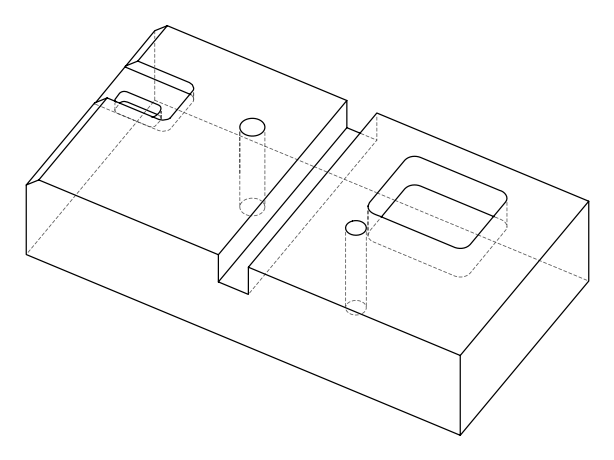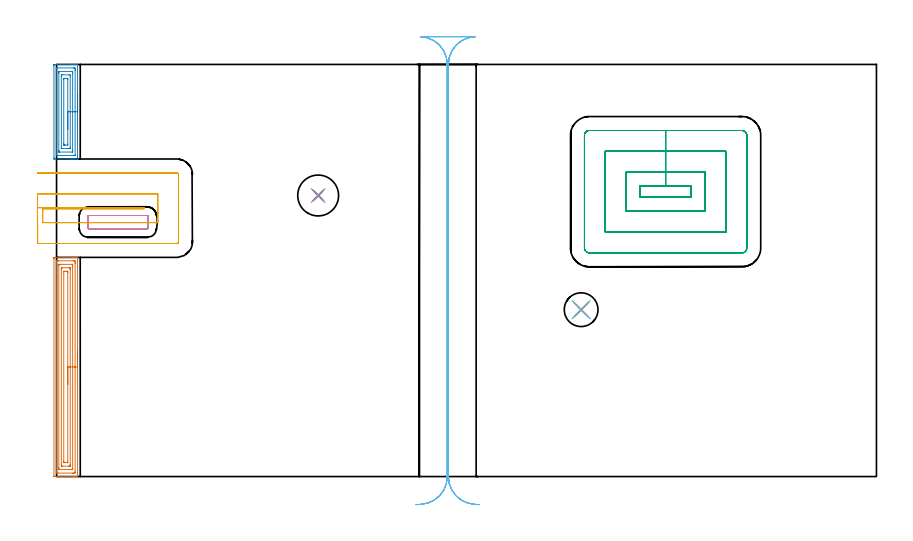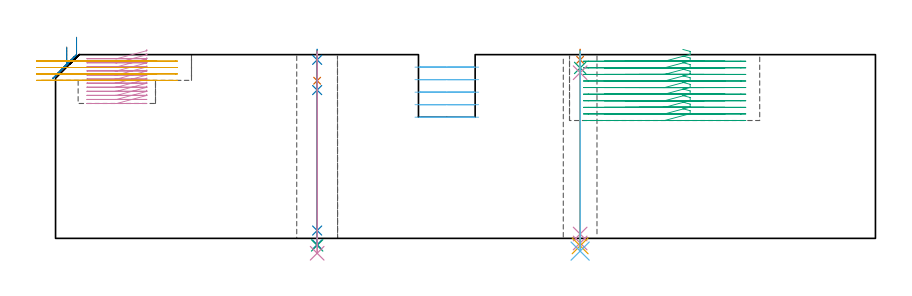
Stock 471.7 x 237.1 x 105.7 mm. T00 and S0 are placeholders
(PLAN: 16 operations, 13 tool changes, 41.5 min)
(1 AREA_MILL | FG_CHAMFER_SURFACE | UGT0205_001 | 5.33 min | 12303 mm3)
(2 AREA_MILL_1 | FG_CHAMFER_SURFACE_1 | UGT0205_001 | 2.46 min | 5672 mm3)
(3 MILL_RECTANGULAR_POCKET | POCKET_RECTANGULAR_STRAIGHT | NXT0201_012 | Follow Part, ap 4, ae 75% | 16.98 min | 354527 mm3)
(4 MILL_RECTANGULAR_POCKET_1 | POCKET_RECTANGULAR_STRAIGHT_1 | UGT0201_128 | Follow Part, ap 2.5, ae 75% | 3.04 min | 21285 mm3)
(5 MILL_SLOT | SLOT_PARTIAL_RECTANGULAR | NXT0201_012 | Follow Part, ap 4, ae 75% | 4.47 min | 52512 mm3)
(6 MILL_RECTANGULAR_SLOT | SLOT_RECTANGULAR | UGT0201_004 | Follow Part, ap 8, ae 75% | 6.17 min | 278260 mm3)
(7 SPOT_DRILL | STEP1HOLE | NXT0321_9005460120000 | 0.05 min | 280 mm3)
(8 SPOT_DRILL_1 | STEP1HOLE_1 | NXT0321_9005460120000 | 0.05 min | 291 mm3)
(9 DRILL_BLIND_HOLE_INTO_CENTER | STEP1HOLE | NXT0301_022 | 0.04 min | 67 mm3)
(10 GUN_DRILL_THROUGH_HOLE | STEP1HOLE | UGT0307_001 | 0.48 min | 1935 mm3)
(11 SPADE_DRILL_TO_ENLARGE_THROUGH_HOLE | STEP1HOLE | UGT0306_003 | 0.45 min | 10687 mm3)
(12 DRILL_TO_ENLARGE_THROUGH_HOLE | STEP1HOLE | UGT0301_261 | 0.46 min | 18269 mm3)
(13 DRILL_BLIND_HOLE_INTO_CENTER_1 | STEP1HOLE_1 | NXT0301_127 | 0.07 min | 973 mm3)
(14 GUN_DRILL_THROUGH_HOLE_1 | STEP1HOLE_1 | UGT0307_006 | 0.52 min | 5951 mm3)
(15 DRILL_TO_ENLARGE_THROUGH_HOLE_1 | STEP1HOLE_1 | NXT0301_104 | 0.45 min | 9078 mm3)
(16 DRILL_TO_ENLARGE_THROUGH_HOLE_2 | STEP1HOLE_1 | UGT0301_056 | 0.47 min | 29603 mm3)
(TOOL UGT0205_001 | Chamfer Mill 20 x 3 x 45 deg. | D20 FL50 Z2)
(TOOL NXT0201_012 | ENDMILL 16mm [2P460-1600-NA 1630] | D16 FL38 Z6)
(TOOL UGT0201_128 | Carbide End Mill 10.0 | D10 FL15 Z4)
(TOOL UGT0201_004 | End Mill 32 mm | D32 FL53 Z6)
(TOOL NXT0321_9005460120000 | NC Spot Drill, 142deg, 12mm, Carbide, Uncoated | D12 PA142 FL30 Z2)
(TOOL NXT0301_022 | Carbide Drill 5.1mm [860.1-0510-015A1-MM 2214] | D5.1 PA140 FL28 Z2)
(TOOL UGT0307_001 | Gun Drill 5 mm | D5 PA130 FL24 Z1)
(TOOL UGT0306_003 | Spade Drill 12.5mm | D12.5 PA132 FL10 Z2)
(TOOL UGT0301_261 | Twist Drill 19.4 mm | D19.4 PA118 FL140 Z2)
(TOOL NXT0301_127 | Carbide Drill 10mm [861.1-1000-030A1-GP GC34] | D10 PA150 FL31.2 Z2)
(TOOL UGT0307_006 | Gun Drill 9 mm | D9 PA130 FL24 Z1)
(TOOL NXT0301_104 | Carbide Drill 14mm [860.1-1400-112A1-MM 2214] | D14 PA140 FL123 Z2)
(TOOL UGT0301_056 | Twist Drill 23.5 mm | D23.5 PA118 FL155 Z2)
(OP 1 AREA_MILL)
G17 G21 G94 G90
T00 M6
G54
G17 G0 G90 X12.1 Y73.05 S1061 M3
G43 Z115.7 H0
G94 G1 Y73.012 Z114.828 F250.
Y72.898 Z113.963
Y72.709 Z113.112
Y72.447 Z112.28
Y72.113 Z111.474
Y71.71 Z110.7
Y71.242 Z109.964
Y70.71 Z109.272
Y70.121 Z108.629
Y69.478 Z108.04
Y68.786 Z107.508
Y68.05 Z107.04
Y67.276 Z106.637
Y66.47 Z106.303
Y65.638 Z106.041
Y64.786 Z105.852
Y63.922 Z105.738
Y63.05 Z105.7
Y0.155
X12.097 Y0.01 Z105.688
X12.058 Y0.007 Z105.65
X11.704 Y0. Z105.303
X11.258 Z104.857
X10.64 Z104.235
X9.441 Z103.038
X8.86 Z102.454
X-1.221 Y0.001 Z92.376
X-1.492 Y0.01 Z92.106
X-1.499 Y0.28 Z92.099
Y0.307
X-1.5 Y125.179 Z92.1
X-1.499 Y125.499 Z92.101
X-1.494 Y126.064 Z92.104
X-1.492 Y126.093 Z92.106
X-0.93 Y126.1 Z92.667
X8.86 Z102.454
X9.441 Z103.038
X9.75 Z103.346
X10.331 Z103.927
X10.64 Z104.235
X11.258 Z104.857
X11.704 Z105.303
X12.058 Y126.093 Z105.65
X12.097 Y126.09 Z105.688
X12.1 Y125.945 Z105.7
Y63.05
X10.686 Z104.286
Y3.231
X10.682 Y2.385 Z104.282
X10.68 Y2.345 Z104.28
X10.64 Y2.01 Z104.24
X10.132 Y2.002 Z103.732
X9.75 Y2.001 Z103.35
X9.244 Y2. Z102.844
X0.85 Y2.001 Z94.45
X0.342 Y2.003 Z93.942
X-0.04 Y2.01 Z93.56
X-0.08 Y2.385 Z93.52
X-0.083 Y2.428 Z93.517
X-0.086 Y3.277 Z93.514
Y3.324
Y122.869
X-0.082 Y123.715 Z93.518
X-0.08 Y123.755 Z93.52
X-0.04 Y124.09 Z93.56
X0.468 Y124.098 Z94.068
X0.85 Y124.099 Z94.45
X1.356 Y124.1 Z94.956
X9.75 Y124.099 Z103.35
X10.258 Y124.097 Z103.858
X10.64 Y124.09 Z104.24
X10.68 Y123.715 Z104.28
X10.683 Y123.672 Z104.283
X10.686 Y122.823 Z104.286
Y122.776
Y63.05
X9.272 Z102.872
X9.271 Y4.649 Z102.871
X9.269 Y4.169 Z102.869
X9.267 Y4.067 Z102.867
X9.265 Y4.024 Z102.865
X9.197 Y4.01 Z102.797
X9.027 Y4.002 Z102.627
X8.86 Y4.001 Z102.46
X8.139 Y4. Z101.739
X1.571 Y4.001 Z95.171
X1.459 Y4.004 Z95.059
X1.369 Y4.01 Z94.969
X1.335 Y4.017 Z94.935
X1.333 Y4.033 Z94.933
X1.33 Y4.169 Z94.93
X1.329 Y4.582 Z94.929
X1.328 Y5.062 Z94.928
X1.329 Y121.451 Z94.929
X1.33 Y121.931 Z94.93
X1.333 Y122.033 Z94.933
X1.335 Y122.077 Z94.935
X1.403 Y122.09 Z95.003
X1.573 Y122.098 Z95.173
X1.74 Y122.099 Z95.34
X2.461 Y122.1 Z96.061
X9.029 Y122.099 Z102.629
X9.141 Y122.096 Z102.741
X9.231 Y122.09 Z102.831
X9.265 Y122.083 Z102.865
X9.267 Y122.067 Z102.867
X9.27 Y121.931 Z102.87
X9.271 Y121.518 Z102.871
X9.272 Y121.038 Z102.872
Y63.05
X7.857 Z101.457
Y6.846
X7.853 Y6.071 Z101.453
X7.851 Y6.022 Z101.451
X7.817 Y6.01 Z101.417
X7.713 Y6.006 Z101.313
X7.502 Y6.002 Z101.102
X7.08 Y6. Z100.68
X3.474 Z97.074
X3.079 Y6.002 Z96.679
X2.881 Y6.005 Z96.481
X2.783 Y6.01 Z96.383
X2.749 Y6.018 Z96.349
X2.743 Y6.846 Z96.343
Y119.254
X2.747 Y120.029 Z96.347
X2.749 Y120.078 Z96.349
X2.783 Y120.09 Z96.383
X2.887 Y120.094 Z96.487
X3.098 Y120.098 Z96.698
X3.52 Y120.1 Z97.12
X7.126 Z100.726
X7.521 Y120.099 Z101.121
X7.719 Y120.095 Z101.319
X7.817 Y120.09 Z101.417
X7.851 Y120.082 Z101.451
X7.857 Y119.254 Z101.457
Y63.05
X6.443 Z100.043
Y8.377
X6.441 Y8.123 Z100.041
X6.439 Y8.051 Z100.039
X6.436 Y8.014 Z100.036
X6.424 Y8.01 Z100.024
X6.347 Y8.005 Z99.947
X6.19 Y8.002 Z99.79
X5.038 Y8. Z98.638
X4.41 Y8.004 Z98.01
X4.201 Y8.008 Z97.801
X4.17 Y8.01 Z97.77
X4.164 Y8.073 Z97.764
X4.16 Y8.207 Z97.76
X4.158 Y8.376 Z97.758
X4.157 Y8.63 Z97.757
Y8.884
Y117.723
X4.159 Y117.978 Z97.759
X4.161 Y118.049 Z97.761
X4.164 Y118.087 Z97.764
X4.176 Y118.09 Z97.776
X4.253 Y118.095 Z97.853
X4.41 Y118.098 Z98.01
X5.562 Y118.1 Z99.162
X6.19 Y118.096 Z99.79
X6.399 Y118.092 Z99.999
X6.43 Y118.09 Z100.03
X6.436 Y118.027 Z100.036
X6.44 Y117.893 Z100.04
X6.442 Y117.724 Z100.042
X6.443 Y117.47 Z100.043
Y117.216
Y63.05
Y62.178 Z100.081
Y61.314 Z100.195
Y60.462 Z100.384
Y59.63 Z100.646
Y58.824 Z100.98
Y58.05 Z101.383
Y57.314 Z101.852
Y56.622 Z102.383
Y55.979 Z102.972
Y55.39 Z103.615
Y54.858 Z104.307
Y54.39 Z105.043
Y53.987 Z105.817
Y53.653 Z106.623
Y53.391 Z107.455
Y53.202 Z108.307
Y53.088 Z109.172
Y53.05 Z110.043
G0 Z115.7
M5
M2
(OP 2 AREA_MILL_1)
G17 G21 G94 G90
T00 M6
G54
G17 G0 G90 X12.1 Y219.9 S1061 M3
G43 Z115.7 H0
G94 G1 Y219.862 Z114.828 F250.
Y219.748 Z113.963
Y219.559 Z113.112
Y219.297 Z112.28
Y218.963 Z111.474
Y218.56 Z110.7
Y218.092 Z109.964
Y217.56 Z109.272
Y216.971 Z108.629
Y216.328 Z108.04
Y215.636 Z107.508
Y214.9 Z107.04
Y214.126 Z106.637
Y213.32 Z106.303
Y212.488 Z106.041
Y211.636 Z105.852
Y210.772 Z105.738
Y209.9 Z105.7
Y182.804
X12.097 Y182.71 Z105.689
X12.073 Y182.707 Z105.665
X11.832 Y182.7 Z105.431
X10.168 Z103.767
X9.75 Z103.346
X9.541 Z103.138
X8.86 Z102.457
X8.651 Z102.248
X7.97 Z101.564
X-1.165 Z92.432
X-1.271 Y182.701 Z92.325
X-1.491 Y182.71 Z92.105
X-1.499 Y182.928 Z92.099
X-1.5 Y183.249 Z92.1
Y236.232
X-1.498 Y236.551 Z92.102
X-1.491 Y237.093 Z92.105
X-1.476 Y237.097 Z92.121
X-0.93 Y237.1 Z92.667
X7.97 Z101.564
X8.651 Z102.248
X8.86 Z102.457
X9.541 Z103.138
X9.75 Z103.346
X10.168 Z103.766
X11.112 Z104.711
X11.53 Z105.128
X11.833 Z105.431
X12.073 Y237.093 Z105.665
X12.097 Y237.09 Z105.689
X12.1 Y236.996 Z105.7
Y209.9
X10.686 Z104.286
X10.685 Y184.98 Z104.285
X10.684 Y184.933 Z104.284
X10.681 Y184.842 Z104.281
X10.674 Y184.71 Z104.274
X10.64 Y184.708 Z104.24
X10.075 Y184.701 Z103.675
X0.85 Z94.45
X0.283 Y184.703 Z93.883
X-0.04 Y184.71 Z93.56
X-0.079 Y185.025 Z93.521
X-0.082 Y185.068 Z93.518
X-0.086 Y185.914 Z93.514
Y185.96
Y234.821
X-0.084 Y234.867 Z93.516
X-0.081 Y234.958 Z93.519
X-0.074 Y235.09 Z93.526
X-0.04 Y235.092 Z93.56
X0.525 Y235.099 Z94.125
X9.75 Z103.35
X10.317 Y235.097 Z103.917
X10.64 Y235.09 Z104.24
X10.679 Y234.775 Z104.279
X10.682 Y234.732 Z104.282
X10.686 Y233.886 Z104.286
Y233.84
Y209.9
X9.272 Z102.872
X9.271 Y187.69 Z102.871
X9.27 Y187.281 Z102.87
X9.265 Y186.802 Z102.865
X9.262 Y186.71 Z102.862
X9.064 Y186.703 Z102.664
X8.962 Y186.7 Z102.562
X1.74 Z95.34
X1.638 Y186.702 Z95.238
X1.434 Y186.709 Z95.034
X1.335 Y186.717 Z94.935
X1.332 Y186.744 Z94.932
X1.33 Y186.802 Z94.93
X1.329 Y187.213 Z94.929
Y187.69
Y232.11
X1.33 Y232.52 Z94.93
X1.335 Y232.998 Z94.935
X1.338 Y233.09 Z94.938
X1.536 Y233.097 Z95.136
X1.638 Y233.1 Z95.238
X8.86 Z102.46
X8.962 Y233.098 Z102.562
X9.166 Y233.091 Z102.766
X9.265 Y233.083 Z102.865
X9.268 Y233.056 Z102.868
X9.27 Y232.998 Z102.87
X9.271 Y232.587 Z102.871
X9.272 Y232.11 Z102.872
Y209.9
X7.857 Z101.457
Y189.467
X7.841 Y188.707 Z101.441
X7.08 Y188.7 Z100.68
X3.399 Z96.999
X2.756 Y188.71 Z96.356
X2.743 Y189.355 Z96.343
Y230.333
X2.759 Y231.093 Z96.359
X3.52 Y231.1 Z97.12
X7.201 Z100.801
X7.844 Y231.09 Z101.444
X7.857 Y230.445 Z101.457
Y209.9
X6.443 Z100.043
Y191.244
X6.442 Y190.993 Z100.042
X6.437 Y190.739 Z100.037
X6.436 Y190.713 Z100.036
X6.427 Y190.709 Z100.027
X6.394 Y190.704 Z99.994
X6.326 Y190.701 Z99.926
X4.955 Y190.7 Z98.555
X4.41 Y190.704 Z98.01
X4.229 Y190.707 Z97.829
X4.169 Y190.71 Z97.769
X4.164 Y190.823 Z97.764
X4.16 Y190.991 Z97.76
X4.158 Y191.244 Z97.758
X4.157 Y191.497 Z97.757
Y228.556
X4.158 Y228.807 Z97.758
X4.163 Y229.061 Z97.763
X4.164 Y229.087 Z97.764
X4.173 Y229.091 Z97.773
X4.206 Y229.096 Z97.806
X4.274 Y229.099 Z97.874
X5.645 Y229.1 Z99.245
X6.19 Y229.096 Z99.79
X6.371 Y229.093 Z99.971
X6.431 Y229.09 Z100.031
X6.436 Y228.977 Z100.036
X6.44 Y228.809 Z100.04
X6.442 Y228.556 Z100.042
X6.443 Y228.303 Z100.043
Y209.9
Y209.028 Z100.081
Y208.164 Z100.195
Y207.312 Z100.384
Y206.48 Z100.646
Y205.674 Z100.98
Y204.9 Z101.383
Y204.164 Z101.852
Y203.472 Z102.383
Y202.829 Z102.972
Y202.24 Z103.615
Y201.708 Z104.307
Y201.24 Z105.043
Y200.837 Z105.817
Y200.503 Z106.623
Y200.241 Z107.455
Y200.052 Z108.307
Y199.938 Z109.172
Y199.9 Z110.043
G0 Z115.7
M5
M2
(OP 3 MILL_RECTANGULAR_POCKET)
G17 G21 G94 G90
T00 M6
G54
G17 G0 G90 X360.859 Y160.7 S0 M3
G43 Z115.7 H1
Z108.7
G94 G1 X365.1 Z107.564 F250.
Y167.1 Z105.849
X350.4 Z101.91
X335.7 F500.
Y160.7
X365.1
Y167.1
X350.4
Y175.1
X327.7
Y152.7
X373.1
Y175.1
X350.4
Y187.1
X315.7
Y140.7
X385.1
Y187.1
X350.4
Y199.1
X306.5
G3 X303.7 Y196.3 R2.8
G1 Y131.5
G3 X306.5 Y128.7 R2.8
G1 X394.3
G3 X397.1 Y131.5 R2.8
G1 Y196.3
G3 X394.3 Y199.1 R2.8
G1 X350.4
X349.4
G0 X360.859 Y160.7 Z104.91
G1 X365.1 Z103.774 F250.
Y167.1 Z102.059
X350.4 Z98.12
X335.7 F500.
Y160.7
X365.1
Y167.1
X350.4
Y175.1
X327.7
Y152.7
X373.1
Y175.1
X350.4
Y187.1
X315.7
Y140.7
X385.1
Y187.1
X350.4
Y199.1
X306.5
G3 X303.7 Y196.3 R2.8
G1 Y131.5
G3 X306.5 Y128.7 R2.8
G1 X394.3
G3 X397.1 Y131.5 R2.8
G1 Y196.3
G3 X394.3 Y199.1 R2.8
G1 X350.4
X349.4
G0 X360.859 Y160.7 Z101.12
G1 X365.1 Z99.984 F250.
Y167.1 Z98.269
X350.4 Z94.33
X335.7 F500.
Y160.7
X365.1
Y167.1
X350.4
Y175.1
X327.7
Y152.7
X373.1
Y175.1
X350.4
Y187.1
X315.7
Y140.7
X385.1
Y187.1
X350.4
Y199.1
X306.5
G3 X303.7 Y196.3 R2.8
G1 Y131.5
G3 X306.5 Y128.7 R2.8
G1 X394.3
G3 X397.1 Y131.5 R2.8
G1 Y196.3
G3 X394.3 Y199.1 R2.8
G1 X350.4
X349.4
G0 X360.859 Y160.7 Z97.33
G1 X365.1 Z96.194 F250.
Y167.1 Z94.479
X350.4 Z90.54
X335.7 F500.
Y160.7
X365.1
Y167.1
X350.4
Y175.1
X327.7
Y152.7
X373.1
Y175.1
X350.4
Y187.1
X315.7
Y140.7
X385.1
Y187.1
X350.4
Y199.1
X306.5
G3 X303.7 Y196.3 R2.8
G1 Y131.5
G3 X306.5 Y128.7 R2.8
G1 X394.3
G3 X397.1 Y131.5 R2.8
G1 Y196.3
G3 X394.3 Y199.1 R2.8
G1 X350.4
X349.4
G0 X360.859 Y160.7 Z93.54
G1 X365.1 Z92.404 F250.
Y167.1 Z90.689
X350.4 Z86.75
X335.7 F500.
Y160.7
X365.1
Y167.1
X350.4
Y175.1
X327.7
Y152.7
X373.1
Y175.1
X350.4
Y187.1
X315.7
Y140.7
X385.1
Y187.1
X350.4
Y199.1
X306.5
G3 X303.7 Y196.3 R2.8
G1 Y131.5
G3 X306.5 Y128.7 R2.8
G1 X394.3
G3 X397.1 Y131.5 R2.8
G1 Y196.3
G3 X394.3 Y199.1 R2.8
G1 X350.4
X349.4
G0 X360.859 Y160.7 Z89.75
G1 X365.1 Z88.614 F250.
Y167.1 Z86.899
X350.4 Z82.96
X335.7 F500.
Y160.7
X365.1
Y167.1
X350.4
Y175.1
X327.7
Y152.7
X373.1
Y175.1
X350.4
Y187.1
X315.7
Y140.7
X385.1
Y187.1
X350.4
Y199.1
X306.5
G3 X303.7 Y196.3 R2.8
G1 Y131.5
G3 X306.5 Y128.7 R2.8
G1 X394.3
G3 X397.1 Y131.5 R2.8
G1 Y196.3
G3 X394.3 Y199.1 R2.8
G1 X350.4
X349.4
G0 X360.859 Y160.7 Z85.96
G1 X365.1 Z84.824 F250.
Y167.1 Z83.109
X350.4 Z79.17
X335.7 F500.
Y160.7
X365.1
Y167.1
X350.4
Y175.1
X327.7
Y152.7
X373.1
Y175.1
X350.4
Y187.1
X315.7
Y140.7
X385.1
Y187.1
X350.4
Y199.1
X306.5
G3 X303.7 Y196.3 R2.8
G1 Y131.5
G3 X306.5 Y128.7 R2.8
G1 X394.3
G3 X397.1 Y131.5 R2.8
G1 Y196.3
G3 X394.3 Y199.1 R2.8
G1 X350.4
X349.4
G0 X360.859 Y160.7 Z82.17
G1 X365.1 Z81.034 F250.
Y167.1 Z79.319
X350.4 Z75.38
X335.7 F500.
Y160.7
X365.1
Y167.1
X350.4
Y175.1
X327.7
Y152.7
X373.1
Y175.1
X350.4
Y187.1
X315.7
Y140.7
X385.1
Y187.1
X350.4
Y199.1
X306.5
G3 X303.7 Y196.3 R2.8
G1 Y131.5
G3 X306.5 Y128.7 R2.8
G1 X394.3
G3 X397.1 Y131.5 R2.8
G1 Y196.3
G3 X394.3 Y199.1 R2.8
G1 X350.4
X349.4
G0 X360.859 Y160.7 Z78.38
G1 X365.1 Z77.244 F250.
Y167.1 Z75.529
X350.4 Z71.59
X335.7 F500.
Y160.7
X365.1
Y167.1
X350.4
Y175.1
X327.7
Y152.7
X373.1
Y175.1
X350.4
Y187.1
X315.7
Y140.7
X385.1
Y187.1
X350.4
Y199.1
X306.5
G3 X303.7 Y196.3 R2.8
G1 Y131.5
G3 X306.5 Y128.7 R2.8
G1 X394.3
G3 X397.1 Y131.5 R2.8
G1 Y196.3
G3 X394.3 Y199.1 R2.8
G1 X350.4
X349.4
G0 X360.859 Y160.7 Z74.59
G1 X365.1 Z73.454 F250.
Y167.1 Z71.739
X350.4 Z67.8
X335.7 F500.
Y160.7
X365.1
Y167.1
X350.4
Y175.1
X327.7
Y152.7
X373.1
Y175.1
X350.4
Y187.1
X315.7
Y140.7
X385.1
Y187.1
X350.4
Y199.1
X306.5
G3 X303.7 Y196.3 R2.8
G1 Y131.5
G3 X306.5 Y128.7 R2.8
G1 X394.3
G3 X397.1 Y131.5 R2.8
G1 Y196.3
G3 X394.3 Y199.1 R2.8
G1 X350.4
X349.4
G0 Z115.7
M5
M2
(OP 4 MILL_RECTANGULAR_POCKET_1)
G17 G21 G94 G90
T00 M6
G54
G17 G0 G90 X52.5 Y147.347 S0 M3
G43 Z115.7 H0
Z108.7
G94 G1 Y149.8 Z108.043 F250.
Y149.863 Z108.026
X52.44 Y150.021 Z107.98
X52.321 Y150.14 Z107.935
X52.163 Y150.2 Z107.89
X52.1 Z107.873
X35.25 Z103.358
X18.4 F500.
G3 X18. Y149.8 R0.4
G1 Y143.
G3 X18.4 Y142.6 R0.4
G1 X52.1
G3 X52.5 Y143. R0.4
G1 Y149.8
G3 X52.1 Y150.2 R0.4
G1 X35.25
X34.25
G0 X52.5 Y147.347 Z106.358
G1 Y149.8 Z105.701 F250.
Y149.863 Z105.684
X52.44 Y150.021 Z105.639
X52.321 Y150.14 Z105.594
X52.163 Y150.2 Z105.549
X52.1 Z105.532
X35.25 Z101.017
X18.4 F500.
G3 X18. Y149.8 R0.4
G1 Y143.
G3 X18.4 Y142.6 R0.4
G1 X52.1
G3 X52.5 Y143. R0.4
G1 Y149.8
G3 X52.1 Y150.2 R0.4
G1 X35.25
X34.25
G0 X52.5 Y147.349 Z104.017
G1 Y149.863 Z103.343 F250.
X52.475 Y149.952 Z103.318
X52.431 Y150.033 Z103.293
X52.343 Y150.124 Z103.259
X52.258 Y150.173 Z103.233
X52.163 Y150.2 Z103.207
X52.1 Z103.19
X35.25 Z98.675
X18.4 F500.
G3 X18. Y149.8 R0.4
G1 Y143.
G3 X18.4 Y142.6 R0.4
G1 X52.1
G3 X52.5 Y143. R0.4
G1 Y149.8
G3 X52.1 Y150.2 R0.4
G1 X35.25
X34.25
G0 X52.5 Y147.349 Z101.675
G1 Y149.863 Z101.001 F250.
X52.475 Y149.952 Z100.976
X52.431 Y150.033 Z100.952
X52.343 Y150.124 Z100.918
X52.258 Y150.173 Z100.891
X52.163 Y150.2 Z100.865
X52.1 Z100.848
X35.25 Z96.333
X18.4 F500.
G3 X18. Y149.8 R0.4
G1 Y143.
G3 X18.4 Y142.6 R0.4
G1 X52.1
G3 X52.5 Y143. R0.4
G1 Y149.8
G3 X52.1 Y150.2 R0.4
G1 X35.25
X34.25
G0 X52.5 Y147.349 Z99.333
G1 Y149.863 Z98.66 F250.
X52.475 Y149.952 Z98.635
X52.431 Y150.033 Z98.61
X52.343 Y150.124 Z98.576
X52.258 Y150.173 Z98.55
X52.163 Y150.2 Z98.524
X52.1 Z98.507
X35.25 Z93.992
X18.4 F500.
G3 X18. Y149.8 R0.4
G1 Y143.
G3 X18.4 Y142.6 R0.4
G1 X52.1
G3 X52.5 Y143. R0.4
G1 Y149.8
G3 X52.1 Y150.2 R0.4
G1 X35.25
X34.25
G0 X52.5 Y147.349 Z96.992
G1 Y149.863 Z96.318 F250.
X52.475 Y149.952 Z96.293
X52.431 Y150.033 Z96.268
X52.343 Y150.124 Z96.234
X52.258 Y150.173 Z96.208
X52.163 Y150.2 Z96.182
X52.1 Z96.165
X35.25 Z91.65
X18.4 F500.
G3 X18. Y149.8 R0.4
G1 Y143.
G3 X18.4 Y142.6 R0.4
G1 X52.1
G3 X52.5 Y143. R0.4
G1 Y149.8
G3 X52.1 Y150.2 R0.4
G1 X35.25
X34.25
G0 X52.5 Y147.349 Z94.65
G1 Y149.863 Z93.976 F250.
X52.475 Y149.952 Z93.951
X52.431 Y150.033 Z93.927
X52.343 Y150.124 Z93.893
X52.258 Y150.173 Z93.866
X52.163 Y150.2 Z93.84
X52.1 Z93.823
X35.25 Z89.308
X18.4 F500.
G3 X18. Y149.8 R0.4
G1 Y143.
G3 X18.4 Y142.6 R0.4
G1 X52.1
G3 X52.5 Y143. R0.4
G1 Y149.8
G3 X52.1 Y150.2 R0.4
G1 X35.25
X34.25
G0 X52.5 Y147.349 Z92.308
G1 Y149.863 Z91.635 F250.
X52.475 Y149.952 Z91.61
X52.431 Y150.033 Z91.585
X52.343 Y150.124 Z91.551
X52.258 Y150.173 Z91.525
X52.163 Y150.2 Z91.499
X52.1 Z91.482
X35.25 Z86.967
X18.4 F500.
G3 X18. Y149.8 R0.4
G1 Y143.
G3 X18.4 Y142.6 R0.4
G1 X52.1
G3 X52.5 Y143. R0.4
G1 Y149.8
G3 X52.1 Y150.2 R0.4
G1 X35.25
X34.25
G0 X52.5 Y147.349 Z89.967
G1 Y149.863 Z89.293 F250.
X52.475 Y149.952 Z89.268
X52.431 Y150.033 Z89.243
X52.343 Y150.124 Z89.209
X52.258 Y150.173 Z89.183
X52.163 Y150.2 Z89.157
X52.1 Z89.14
X35.25 Z84.625
X18.4 F500.
G3 X18. Y149.8 R0.4
G1 Y143.
G3 X18.4 Y142.6 R0.4
G1 X52.1
G3 X52.5 Y143. R0.4
G1 Y149.8
G3 X52.1 Y150.2 R0.4
G1 X35.25
X34.25
G0 X52.5 Y147.349 Z87.625
G1 Y149.863 Z86.951 F250.
X52.475 Y149.952 Z86.926
X52.431 Y150.033 Z86.902
X52.343 Y150.124 Z86.868
X52.258 Y150.173 Z86.842
X52.163 Y150.2 Z86.815
X52.1 Z86.798
X35.25 Z82.283
X18.4 F500.
G3 X18. Y149.8 R0.4
G1 Y143.
G3 X18.4 Y142.6 R0.4
G1 X52.1
G3 X52.5 Y143. R0.4
G1 Y149.8
G3 X52.1 Y150.2 R0.4
G1 X35.25
X34.25
G0 X52.5 Y147.349 Z85.283
G1 Y149.863 Z84.61 F250.
X52.475 Y149.952 Z84.585
X52.431 Y150.033 Z84.56
X52.343 Y150.124 Z84.526
X52.258 Y150.173 Z84.5
X52.163 Y150.2 Z84.474
X52.1 Z84.457
X35.25 Z79.942
X18.4 F500.
G3 X18. Y149.8 R0.4
G1 Y143.
G3 X18.4 Y142.6 R0.4
G1 X52.1
G3 X52.5 Y143. R0.4
G1 Y149.8
G3 X52.1 Y150.2 R0.4
G1 X35.25
X34.25
G0 X52.5 Y147.349 Z82.942
G1 Y149.863 Z82.268 F250.
X52.475 Y149.952 Z82.243
X52.431 Y150.033 Z82.218
X52.343 Y150.124 Z82.184
X52.258 Y150.173 Z82.158
X52.163 Y150.2 Z82.132
X52.1 Z82.115
X35.25 Z77.6
X18.4 F500.
G3 X18. Y149.8 R0.4
G1 Y143.
G3 X18.4 Y142.6 R0.4
G1 X52.1
G3 X52.5 Y143. R0.4
G1 Y149.8
G3 X52.1 Y150.2 R0.4
G1 X35.25
X34.25
G0 Z115.7
M5
M2
(OP 5 MILL_SLOT)
G17 G21 G94 G90
T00 M6
G54
G17 G0 G90 X-11. Y154.74 S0 M3
G43 Z115.7 H1
Z102.
G94 G1 X-8. Y154.702 F250.
G3 X-7.746 Y154.7 R20. F500.
G1 X50.2
Y154.1
X-7.746
G3 X-8. Y154.098 R20.
G1 Y146.097
G2 X-7.746 Y146.1 R12.
G1 X21.
X24. F250.
X46.5 F500.
X49.5 F250.
X58.2 F500.
Y162.7
X-7.746
G2 X-8. Y162.703 R12.
G1 X-10.999 Y162.766 F250.
X-10.746 Y134.1
X-7.746
X69.2 F500.
G3 X70.2 Y135.1 R1.
G1 Y173.7
G3 X69.2 Y174.7 R1.
G1 X-7.746
X-10.746 F250.
G0 X-11. Y154.7 Z98.3
G1 X-8.
X50.2 F500.
Y154.1
X-8.
Y146.1
X21.
X24. F250.
X46.5 F500.
X49.5 F250.
X58.2 F500.
Y162.7
X-8.
X-11. F250.
Y134.1
X-8.
X69.2 F500.
G3 X70.2 Y135.1 R1.
G1 Y173.7
G3 X69.2 Y174.7 R1.
G1 X-8.
X-11. F250.
G0 Y154.7 Z94.6
G1 X-8.
X50.2 F500.
Y154.1
X-8.
Y146.1
X21.
X24. F250.
X46.5 F500.
X49.5 F250.
X58.2 F500.
Y162.7
X-8.
X-11. F250.
Y134.1
X-8.
X69.2 F500.
G3 X70.2 Y135.1 R1.
G1 Y173.7
G3 X69.2 Y174.7 R1.
G1 X-8.
X-11. F250.
G0 Y154.7 Z90.9
G1 X-8.
X50.2 F500.
Y154.1
X-8.
Y146.1
X21.
X24. F250.
X46.5 F500.
X49.5 F250.
X58.2 F500.
Y162.7
X-8.
X-11. F250.
Y134.1
X-8.
X69.2 F500.
G3 X70.2 Y135.1 R1.
G1 Y173.7
G3 X69.2 Y174.7 R1.
G1 X-8.
X-11. F250.
G0 Z115.7
M5
M2
(OP 6 MILL_RECTANGULAR_SLOT)
G17 G21 G94 G90
T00 M6
G54
G17 G0 G90 X243.415 Y-16.154 S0 M3
G43 Z115.7 H0
Z98.5
G94 G1 X240.421 Y-15.97 F250.
G2 X225.4 Y0. R16. F500.
G1 Y237.1
G2 X240.834 Y253.09 R16.
G1 X209.366
G2 X224.8 Y237.1 R16.
G1 Y0.
G2 X209.779 Y-15.97 R16.
G1 X206.785 Y-16.154 F250.
G0 X243.415 Z91.3
G1 X240.421 Y-15.97
G2 X225.4 Y0. R16. F500.
G1 Y237.1
G2 X240.834 Y253.09 R16.
G1 X209.366
G2 X224.8 Y237.1 R16.
G1 Y0.
G2 X209.779 Y-15.97 R16.
G1 X206.785 Y-16.154 F250.
G0 X243.415 Z84.1
G1 X240.421 Y-15.97
G2 X225.4 Y0. R16. F500.
G1 Y237.1
G2 X240.834 Y253.09 R16.
G1 X209.366
G2 X224.8 Y237.1 R16.
G1 Y0.
G2 X209.779 Y-15.97 R16.
G1 X206.785 Y-16.154 F250.
G0 X243.415 Z76.9
G1 X240.421 Y-15.97
G2 X225.4 Y0. R16. F500.
G1 Y237.1
G2 X240.834 Y253.09 R16.
G1 X209.366
G2 X224.8 Y237.1 R16.
G1 Y0.
G2 X209.779 Y-15.97 R16.
G1 X206.785 Y-16.154 F250.
G0 X243.415 Z69.7
G1 X240.421 Y-15.97
G2 X225.4 Y0. R16. F500.
G1 Y237.1
G2 X240.834 Y253.09 R16.
G1 X209.366
G2 X224.8 Y237.1 R16.
G1 Y0.
G2 X209.779 Y-15.97 R16.
G1 X206.785 Y-16.154 F250.
G0 Z115.7
M5
M2
(OP 7 SPOT_DRILL)
G17 G21 G94 G90
T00 M6
G54
G17 G0 G90 X301.8 Y96. S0 M3
G43 Z115.7 H0
G94 G81 G98 Z102.7 F250. R108.7
G80
M5
M2
(OP 8 SPOT_DRILL_1)
G17 G21 G94 G90
T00 M6
G54
G17 G0 G90 X150.5 Y161.7 S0 M3
G43 Z115.7 H0
G94 G81 G98 Z102.7 F250. R108.7
G80
M5
M2
(OP 9 DRILL_BLIND_HOLE_INTO_CENTER)
G17 G21 G94 G90
T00 M6
G54
G17 G0 G90 X301.8 Y96. S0 M3
G43 Z115.7 H1
G94 G81 G98 Z98.05 F250. R107.7
G80
M5
M2
(OP 10 GUN_DRILL_THROUGH_HOLE)
G17 G21 G94 G90
T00 M6
G54
G17 G0 G90 X301.8 Y96. M8
G43 Z115.7 H0
Z103.616
S716 M3
G94 G1 Z95.294 F125. M26
G4 X.084
Z2.5 F250.
G4 X.084
Z-2.666 F125.
G4 X.084
M5
M9
G0 Z103.616
Z115.7
M2
(OP 11 SPADE_DRILL_TO_ENLARGE_THROUGH_HOLE)
G17 G21 G94 G90
T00 M6
G54
G17 G0 G90 X301.8 Y96. S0 M3
G43 Z115.7 H0
G94 G73 G98 Z-4.283 F250. Q12.22 R107.7
G80
M5
M2
(OP 12 DRILL_TO_ENLARGE_THROUGH_HOLE)
G17 G21 G94 G90
T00 M6
G54
G17 G0 G90 X301.8 Y96. S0 M3
G43 Z115.7 H0
G94 G73 G98 Z-7.328 F250. Q18.838 R107.7
G80
M5
M2
(OP 13 DRILL_BLIND_HOLE_INTO_CENTER_1)
G17 G21 G94 G90
T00 M6
G54
G17 G0 G90 X150.5 Y161.7 S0 M3
G43 Z115.7 H1
G94 G81 G98 Z90.7 F250. R107.7
G80
M5
M2
(OP 14 GUN_DRILL_THROUGH_HOLE_1)
G17 G21 G94 G90
T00 M6
G54
G17 G0 G90 X150.5 Y161.7 M8
G43 Z115.7 H0
Z101.152
S716 M3
G94 G1 Z85.307 F125. M26
G4 X.084
Z4.5 F250.
G4 X.084
Z-3.598 F125.
G4 X.084
M5
M9
G0 Z101.152
Z115.7
M2
(OP 15 DRILL_TO_ENLARGE_THROUGH_HOLE_1)
G17 G21 G94 G90
T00 M6
G54
G17 G0 G90 X150.5 Y161.7 S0 M3
G43 Z115.7 H1
G94 G73 G98 Z-4.048 F250. Q13.718 R107.7
G80
M5
M2
(OP 16 DRILL_TO_ENLARGE_THROUGH_HOLE_2)
G17 G21 G94 G90
T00 M6
G54
G17 G0 G90 X150.5 Y161.7 S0 M3
G43 Z115.7 H0
G94 G73 G98 Z-8.56 F250. Q22.852 R107.7
G80
M5
M2
